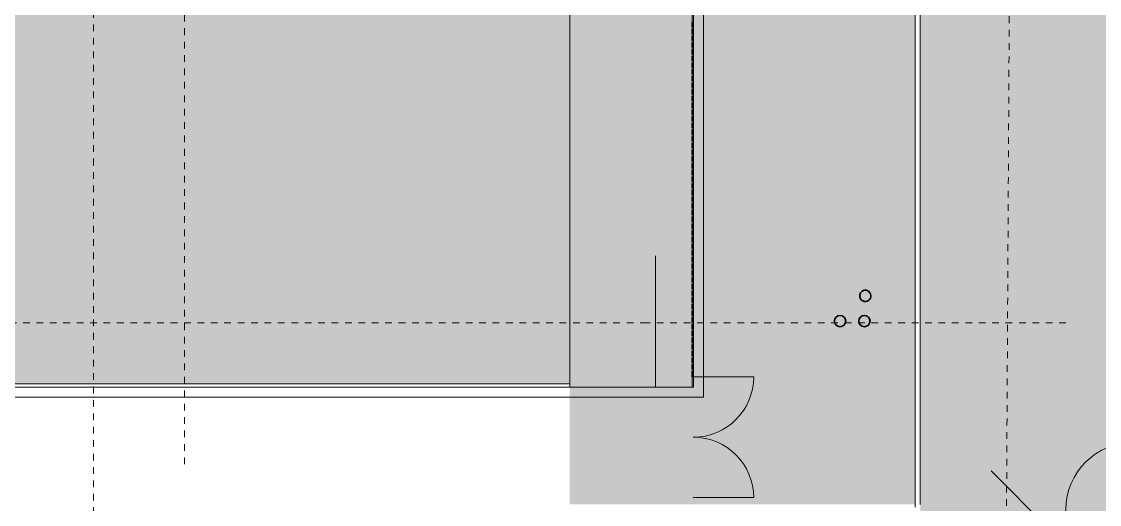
# Model space of a CAD drawing. Header units: metres. Extents: x -11.7 to 73.2, y 41.7 to 99.3.
# Drawn here: x 41.06 to 57.13, y 55.92 to 63.12 of the extents above; entities that cross this region are included whole.
import ezdxf

# ---------------------------------------------------------------- set-up
doc = ezdxf.new("R2010")
doc.units = ezdxf.units.M
for name, pattern in [('Dash dot', [0.015875, 0.00635, -0.004763, 0, -0.004763]), ('LíneaDeRejilla', [0.021, 0.012, -0.003, 0.003, -0.003]), ('Oculto', [0.006, 0.004, -0.002])]:
    doc.linetypes.add(name, pattern=pattern)
for name, color, linetype, lineweight in [('A-DETL', 3, 'Continuous', 5), ('A-DETL-3', 151, 'Continuous', 5), ('A-DETL-GENF', 92, 'Continuous', 5), ('A-DETL-LNOC', 90, 'Oculto', 5), ('A-GLAZ-CURT', 52, 'Continuous', 9), ('A-MURO', 113, 'Continuous', 9), ('A-PISO', 51, 'Continuous', 9), ('A-PISO-ACHU', 8, 'Continuous', 9), ('A-PUER', 31, 'Continuous', 5), ('A-VENT-CORT', 52, 'Continuous', 5), ('S-COLS-SYMB', 171, 'Continuous', 35), ('S-REJI', 1, 'Continuous', 5), ('S-REJI-IDEN', 1, 'Continuous', 5)]:
    doc.layers.add(name, color=color, linetype=linetype, lineweight=lineweight)

# ---------------------------------------------------------------- blocks, each defined once
blk = doc.blocks.new('Panel de sistema - Vidrio-10-1439889-Nivel 1')
at = {"layer": 'A-GLAZ-CURT'}
for p, q in [((0.035, 0.005), (-0.035, 0.005)), ((-0.035, 0.005), (-0.035, -0.005)), ((0.035, -0.005), (0.035, 0.005)), ((-0.035, -0.005), (0.035, -0.005))]:
    blk.add_line(p, q, dxfattribs=at)
blk = doc.blocks.new('Panel de sistema - Vidrio-10-1504271-Nivel 1')
at = {"layer": 'A-GLAZ-CURT'}
for p, q in [((0.042, 0.005), (-0.042, 0.005)), ((-0.042, 0.005), (-0.042, -0.005)), ((0.042, -0.005), (0.042, 0.005)), ((-0.042, -0.005), (0.042, -0.005))]:
    blk.add_line(p, q, dxfattribs=at)
blk = doc.blocks.new('M_Door-Curtain-Wall-Double-Storefront - M_Door-Curtain-Wall-Double-Storefront-1504195-Nivel 1')
at = {"layer": 'A-PUER'}
for p, q in [((-0.9, -0.01555), (-0.9, -0.91555)), ((0.9, -0.01555), (0.9, -0.91555))]:
    blk.add_line(p, q, dxfattribs=at)
for centre, start, end in [((-0.9, -0.01555), 270, 360), ((0.9, -0.01555), 180, 270)]:
    blk.add_arc(centre, 0.9, start, end, dxfattribs=at)
blk = doc.blocks.new('Grid - 4mm-563819-Nivel 1')
at = {"layer": 'S-REJI-IDEN'}
blk.add_circle((0, 0), 0.004, dxfattribs=at)

msp = doc.modelspace()

# ---------------------------------------------------------------- hatches: boundary and pattern name
at = {"layer": 'A-DETL-GENF'}
msp.add_hatch(color=10, dxfattribs=at).paths.add_polyline_path([(51.012, 55.917), (54.381, 55.919), (54.381, 73.997), (49.207, 71.088), (47.969, 73.285), (26.695, 61.379), (27.997, 59.062), (49.236, 71.036), (49.236, 55.917), (49.279, 55.917)], flags=0)
at = {"layer": 'A-PISO-ACHU'}
h = msp.add_hatch(color=256, dxfattribs=at)
h.paths.add_polyline_path([(-5.714, 41.658), (19.599, 41.658), (19.605, 42.464), (40.933, 42.478), (40.946, 41.658), (44.914, 41.658), (44.914, 42.48), (49.914, 42.481), (49.914, 42.473), (54.904, 42.467), (54.904, 41.658), (54.914, 41.658), (54.914, 42.487), (58.671, 42.49), (57.849, 43.512), (57.759, 43.633), (57.679, 43.76), (57.608, 43.893), (57.547, 44.031), (57.497, 44.173), (57.458, 44.319), (57.43, 44.467), (57.413, 44.616), (57.408, 44.767), (57.416, 57.285), (57.416, 79.65), (59.917, 86.617), (59.925, 86.624), (59.917, 86.63), (59.917, 92.022), (59.937, 92.025), (59.938, 92.176), (59.913, 92.171), (59.911, 92.211), (59.893, 92.408), (59.857, 92.628), (59.826, 92.772), (59.775, 92.954), (59.72, 93.115), (59.744, 93.126), (59.671, 93.306), (59.587, 93.481), (59.489, 93.654), (59.488, 93.656), (59.386, 93.814), (59.271, 93.971), (59.146, 94.12), (59.012, 94.261), (58.87, 94.394), (58.719, 94.517), (58.562, 94.631), (58.397, 94.735), (58.227, 94.828), (58.05, 94.911), (57.87, 94.983), (57.685, 95.043), (57.496, 95.092), (57.305, 95.129), (57.079, 95.156), (56.886, 95.167), (56.707, 95.167), (56.506, 95.154), (56.311, 95.129), (56.119, 95.092), (55.93, 95.043), (55.744, 94.983), (55.563, 94.911), (55.393, 94.831), (25.532, 78.496), (-2.224, 62.875), (-2.521, 62.641), (-2.81, 62.398), (-3.092, 62.145), (-3.365, 61.884), (-3.63, 61.615), (-3.887, 61.338), (-4.184, 60.991), (-4.425, 60.691), (-4.656, 60.384), (-4.861, 60.093), (-5.072, 59.772), (-5.273, 59.444), (-5.464, 59.111), (-5.601, 58.856), (-5.77, 58.518), (-5.928, 58.175), (-6.075, 57.827), (-6.227, 57.429), (-6.336, 57.118), (26.988, 75.873), (54.461, 90.902), (54.461, 90.864), (54.482, 90.875), (54.482, 87.45), (54.461, 87.439), (54.461, 46.001), (-5.712, 46.001)], flags=0)
h.paths.add_polyline_path([(67.406, 45.89), (67.409, 50.912), (73.16, 50.909), (73.16, 51.904), (68.416, 51.907), (68.415, 93.643), (68.405, 93.658), (68.398, 93.655), (66.287, 95.202), (66.248, 95.297), (66.229, 95.323), (66.151, 95.451), (66.084, 95.584), (66.026, 95.722), (65.979, 95.864), (65.943, 96.009), (65.938, 96.009), (65.891, 96.157), (65.918, 96.156), (65.916, 97.029), (65.889, 97.163), (69.835, 99.325), (65.321, 99.325), (65.213, 99.199), (65.126, 99.017), (65.053, 98.836), (64.992, 98.651), (64.944, 98.462), (64.907, 98.27), (64.884, 98.083), (64.892, 96.089), (64.918, 95.908), (64.958, 95.718), (65.01, 95.53), (65.075, 95.346), (65.151, 95.167), (65.238, 94.993), (65.337, 94.825), (65.447, 94.664), (65.566, 94.511), (67.438, 93.14), (67.412, 55.141), (65.53, 53.447), (65.421, 53.313), (65.321, 53.172), (65.231, 53.023), (65.157, 52.879), (65.108, 52.773), (65.051, 52.623), (65.004, 52.469), (64.968, 52.313), (64.941, 52.154), (64.926, 51.995), (64.92, 50.253), (64.92, 49.186), (64.917, 49.186), (64.913, 47.95), (64.976, 47.772), (65.051, 47.597), (65.137, 47.428), (65.233, 47.265), (65.34, 47.108), (65.456, 46.957), (65.581, 46.815), (65.715, 46.681), (65.858, 46.555), (66.008, 46.439), (66.165, 46.333), (66.328, 46.236), (66.498, 46.151), (66.672, 46.076), (66.851, 46.012), (67.033, 45.96), (67.218, 45.919)], flags=0)
h.paths.add_polyline_path([(20.152, 57.717), (49.236, 57.717), (49.236, 71.036), (27.997, 59.062), (26.695, 61.379), (20.172, 57.728)], flags=0)
h.paths.add_polyline_path([(-9.942, 67.27), (-9.634, 67.277), (-9.331, 67.295), (-9.026, 67.325), (-8.723, 67.366), (-8.422, 67.419), (22.136, 84.617), (49.022, 99.325), (42.771, 99.325), (20.68, 87.24), (-11.749, 68.989), (-11.749, 67.478), (-11.725, 67.475), (-11.434, 67.435), (-11.123, 67.378), (-10.839, 67.317), (-10.554, 67.291), (-10.248, 67.275)], flags=0)

# ---------------------------------------------------------------- linework, layer by layer
at = {"layer": 'A-DETL', "linetype": 'Dash dot'}
msp.add_line((55.972, 96.396), (55.722, 51.22), dxfattribs=at)
at = {"layer": 'A-DETL'}
for p, q in [((50.512, 59.624), (50.512, 58.624)), ((50.512, 58.624), (50.512, 57.667)), ((50.512, 58.624), (50.512, 57.667))]:
    msp.add_line(p, q, dxfattribs=at)
at = {"layer": 'A-DETL-3'}
for p, q in [((49.236, 57.717), (49.236, 57.667)), ((57.089, 54.844), (55.517, 56.416))]:
    msp.add_line(p, q, dxfattribs=at)
at = {"layer": 'A-DETL-LNOC'}
msp.add_line((43.491, 67.818), (43.491, 56.498), dxfattribs=at)
at = {"layer": 'A-MURO'}
for p, q in [((51.231, 72.226), (51.231, 57.517)), ((51.081, 57.667), (51.081, 72.141)), ((25.337, 57.667), (51.081, 57.667)), ((51.231, 57.517), (25.071, 57.517))]:
    msp.add_line(p, q, dxfattribs=at)
at = {"layer": 'A-PISO'}
for p, q in [((54.386, 55.917), (54.386, 74)), ((54.461, 74.042), (54.461, 55.917)), ((51.062, 72.102), (51.062, 57.667)), ((49.236, 71.036), (49.236, 57.717)), ((49.236, 57.717), (20.152, 57.717))]:
    msp.add_line(p, q, dxfattribs=at)
at = {"layer": 'S-COLS-SYMB'}
for centre, radius, start, end in [((53.642, 59.028), 0.0841, 34, 214), ((53.642, 59.028), 0.0842, 214, 34), ((53.265, 58.652), 0.0842, 90, 270), ((53.265, 58.652), 0.0842, 270, 90), ((53.628, 58.652), 0.0842, 45, 225), ((53.628, 58.652), 0.0842, 225, 45)]:
    msp.add_arc(centre, radius, start, end, dxfattribs=at)
at = {"layer": 'S-REJI', "linetype": 'LíneaDeRejilla'}
for p, q in [((54.386, 86.575), (54.386, 52.409)), ((42.136, 86.274), (42.136, 52.601)), ((50.384, 58.624), (6.753, 58.624)), ((56.634, 58.624), (50.384, 58.624))]:
    msp.add_line(p, q, dxfattribs=at)

# ---------------------------------------------------------------- block references
at = {"layer": 'A-PUER', "rotation": 90}
msp.add_blockref('M_Door-Curtain-Wall-Double-Storefront - M_Door-Curtain-Wall-Double-Storefront-1504195-Nivel 1', (51.062, 56.919), dxfattribs=at)
at = {"layer": 'A-VENT-CORT', "rotation": 269.9999999999999}
for name, p in [('Panel de sistema - Vidrio-10-1439889-Nivel 1', (51.062, 63.069)), ('Panel de sistema - Vidrio-10-1439889-Nivel 1', (51.062, 62.969)), ('Panel de sistema - Vidrio-10-1439889-Nivel 1', (51.062, 62.869)), ('Panel de sistema - Vidrio-10-1439889-Nivel 1', (51.062, 62.769)), ('Panel de sistema - Vidrio-10-1439889-Nivel 1', (51.062, 62.669)), ('Panel de sistema - Vidrio-10-1439889-Nivel 1', (51.062, 62.569)), ('Panel de sistema - Vidrio-10-1439889-Nivel 1', (51.062, 62.469)), ('Panel de sistema - Vidrio-10-1439889-Nivel 1', (51.062, 62.369)), ('Panel de sistema - Vidrio-10-1439889-Nivel 1', (51.062, 62.269)), ('Panel de sistema - Vidrio-10-1439889-Nivel 1', (51.062, 62.169)), ('Panel de sistema - Vidrio-10-1439889-Nivel 1', (51.062, 62.069)), ('Panel de sistema - Vidrio-10-1439889-Nivel 1', (51.062, 61.969)), ('Panel de sistema - Vidrio-10-1439889-Nivel 1', (51.062, 61.869)), ('Panel de sistema - Vidrio-10-1439889-Nivel 1', (51.062, 61.769)), ('Panel de sistema - Vidrio-10-1439889-Nivel 1', (51.062, 61.669)), ('Panel de sistema - Vidrio-10-1439889-Nivel 1', (51.062, 61.569)), ('Panel de sistema - Vidrio-10-1439889-Nivel 1', (51.062, 61.469)), ('Panel de sistema - Vidrio-10-1439889-Nivel 1', (51.062, 61.369)), ('Panel de sistema - Vidrio-10-1439889-Nivel 1', (51.062, 61.269)), ('Panel de sistema - Vidrio-10-1439889-Nivel 1', (51.062, 61.169)), ('Panel de sistema - Vidrio-10-1439889-Nivel 1', (51.062, 61.069)), ('Panel de sistema - Vidrio-10-1439889-Nivel 1', (51.062, 60.969)), ('Panel de sistema - Vidrio-10-1439889-Nivel 1', (51.062, 60.869)), ('Panel de sistema - Vidrio-10-1439889-Nivel 1', (51.062, 60.769)), ('Panel de sistema - Vidrio-10-1439889-Nivel 1', (51.062, 60.669)), ('Panel de sistema - Vidrio-10-1439889-Nivel 1', (51.062, 60.569)), ('Panel de sistema - Vidrio-10-1439889-Nivel 1', (51.062, 60.469)), ('Panel de sistema - Vidrio-10-1439889-Nivel 1', (51.062, 60.369)), ('Panel de sistema - Vidrio-10-1439889-Nivel 1', (51.062, 60.269)), ('Panel de sistema - Vidrio-10-1439889-Nivel 1', (51.062, 60.169)), ('Panel de sistema - Vidrio-10-1439889-Nivel 1', (51.062, 60.069)), ('Panel de sistema - Vidrio-10-1439889-Nivel 1', (51.062, 59.969)), ('Panel de sistema - Vidrio-10-1439889-Nivel 1', (51.062, 59.869)), ('Panel de sistema - Vidrio-10-1439889-Nivel 1', (51.062, 59.769)), ('Panel de sistema - Vidrio-10-1439889-Nivel 1', (51.062, 59.669)), ('Panel de sistema - Vidrio-10-1439889-Nivel 1', (51.062, 59.569)), ('Panel de sistema - Vidrio-10-1439889-Nivel 1', (51.062, 59.469)), ('Panel de sistema - Vidrio-10-1439889-Nivel 1', (51.062, 59.369)), ('Panel de sistema - Vidrio-10-1439889-Nivel 1', (51.062, 59.269)), ('Panel de sistema - Vidrio-10-1439889-Nivel 1', (51.062, 59.169)), ('Panel de sistema - Vidrio-10-1439889-Nivel 1', (51.062, 59.069)), ('Panel de sistema - Vidrio-10-1439889-Nivel 1', (51.062, 58.969)), ('Panel de sistema - Vidrio-10-1439889-Nivel 1', (51.062, 58.869)), ('Panel de sistema - Vidrio-10-1439889-Nivel 1', (51.062, 58.769)), ('Panel de sistema - Vidrio-10-1439889-Nivel 1', (51.062, 58.669)), ('Panel de sistema - Vidrio-10-1439889-Nivel 1', (51.062, 58.569)), ('Panel de sistema - Vidrio-10-1439889-Nivel 1', (51.062, 58.469)), ('Panel de sistema - Vidrio-10-1439889-Nivel 1', (51.062, 58.369)), ('Panel de sistema - Vidrio-10-1439889-Nivel 1', (51.062, 58.269)), ('Panel de sistema - Vidrio-10-1439889-Nivel 1', (51.062, 58.169)), ('Panel de sistema - Vidrio-10-1439889-Nivel 1', (51.062, 58.069)), ('Panel de sistema - Vidrio-10-1439889-Nivel 1', (51.062, 57.969)), ('Panel de sistema - Vidrio-10-1504271-Nivel 1', (51.062, 57.861))]:
    msp.add_blockref(name, p, dxfattribs=at)
at = {"layer": 'S-REJI-IDEN', "xscale": 249.9999999999999, "yscale": 249.9999999999999, "zscale": 249.9999999999999, "rotation": 90.00000000000004}
msp.add_blockref('Grid - 4mm-563819-Nivel 1', (57.634, 55.842), dxfattribs=at)

doc.saveas('drawing.dxf')
